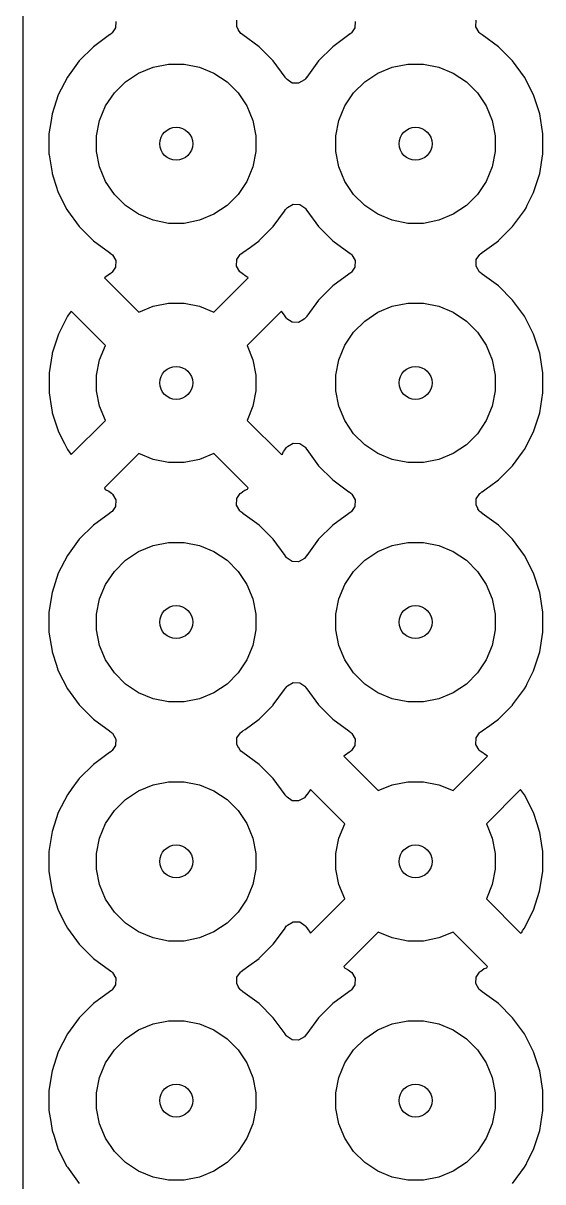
# Model space of a CAD drawing. Header units: inches. Extents: x -1.73 to 1.75, y 0.02 to 4.69.
# Drawn here: x -1.3858 to -1.1687, y 3.733 to 4.2173 of the extents above; entities that cross this region are included whole.
import ezdxf

# ---------------------------------------------------------------- set-up
doc = ezdxf.new("R2010")
doc.units = ezdxf.units.IN
doc.header["$MEASUREMENT"] = 0
doc.layers.add('BLACK', color=250, linetype='CONTINUOUS')

msp = doc.modelspace()

# ---------------------------------------------------------------- linework, layer by layer
at = {"layer": 'BLACK', "linetype": 'CONTINUOUS'}
for p, q in [((-1.38581, 2.44965), (-1.38581, 4.67944)), ((-1.34722, 4.21532), (-1.34865, 4.21321)), ((-1.3471, 4.21807), (-1.34722, 4.21532)), ((-1.2966, 4.21579), (-1.29648, 4.21853)), ((-1.29586, 4.21453), (-1.2966, 4.21579)), ((-1.29585, 4.21446), (-1.29586, 4.21453)), ((-1.29577, 4.21436), (-1.29585, 4.21446)), ((-1.29521, 4.21341), (-1.29577, 4.21436)), ((-1.2472, 4.21533), (-1.24862, 4.21322)), ((-1.24708, 4.21808), (-1.2472, 4.21533)), ((-1.19662, 4.2158), (-1.1965, 4.21855)), ((-1.19523, 4.21342), (-1.19662, 4.2158)), ((-1.34972, 4.2124), (-1.35649, 4.20748)), ((-1.34957, 4.21249), (-1.34972, 4.2124)), ((-1.34893, 4.21296), (-1.34957, 4.21249)), ((-1.34865, 4.21321), (-1.34893, 4.21296)), ((-1.2948, 4.21303), (-1.29521, 4.21341)), ((-1.29415, 4.21257), (-1.2948, 4.21303)), ((-1.29412, 4.21254), (-1.29415, 4.21257)), ((-1.29414, 4.21252), (-1.29412, 4.21254)), ((-1.29401, 4.21242), (-1.29414, 4.21252)), ((-1.29398, 4.2124), (-1.29401, 4.21242)), ((-1.29401, 4.21242), (-1.29401, 4.21242)), ((-1.28721, 4.20748), (-1.29398, 4.2124)), ((-1.24972, 4.2124), (-1.25649, 4.20748)), ((-1.24955, 4.2125), (-1.24972, 4.2124)), ((-1.2489, 4.21298), (-1.24957, 4.21253)), ((-1.24957, 4.21253), (-1.24955, 4.2125)), ((-1.24862, 4.21322), (-1.2489, 4.21298)), ((-1.19483, 4.21305), (-1.19523, 4.21342)), ((-1.19403, 4.21243), (-1.19483, 4.21305)), ((-1.19398, 4.2124), (-1.19403, 4.21243)), ((-1.18721, 4.20748), (-1.19398, 4.2124)), ((-1.19398, 4.2124), (-1.19398, 4.2124)), ((-1.35649, 4.20748), (-1.36241, 4.20157)), ((-1.28129, 4.20157), (-1.28721, 4.20748)), ((-1.28721, 4.20748), (-1.28721, 4.20748)), ((-1.25649, 4.20748), (-1.26241, 4.20157)), ((-1.18129, 4.20157), (-1.18721, 4.20748)), ((-1.18721, 4.20748), (-1.18721, 4.20748)), ((-1.36241, 4.20157), (-1.36732, 4.1948)), ((-1.33156, 4.19895), (-1.32513, 4.20023)), ((-1.32513, 4.20023), (-1.31857, 4.20023)), ((-1.31857, 4.20023), (-1.31214, 4.19895)), ((-1.27638, 4.1948), (-1.28129, 4.20157)), ((-1.26241, 4.20157), (-1.26733, 4.1948)), ((-1.26241, 4.20157), (-1.26241, 4.20157)), ((-1.23156, 4.19895), (-1.22513, 4.20023)), ((-1.22513, 4.20023), (-1.21857, 4.20023)), ((-1.21857, 4.20023), (-1.21214, 4.19895)), ((-1.17638, 4.1948), (-1.18129, 4.20157)), ((-1.36732, 4.1948), (-1.37112, 4.18734)), ((-1.34308, 4.1928), (-1.33763, 4.19644)), ((-1.33763, 4.19644), (-1.33156, 4.19895)), ((-1.31214, 4.19895), (-1.30608, 4.19644)), ((-1.30608, 4.19644), (-1.30062, 4.1928)), ((-1.27629, 4.19465), (-1.27638, 4.1948)), ((-1.27638, 4.1948), (-1.27638, 4.1948)), ((-1.27638, 4.1948), (-1.27638, 4.1948)), ((-1.27582, 4.19401), (-1.27629, 4.19465)), ((-1.26744, 4.19464), (-1.26795, 4.19397)), ((-1.26738, 4.19472), (-1.26744, 4.19464)), ((-1.26744, 4.19464), (-1.26744, 4.19464)), ((-1.26734, 4.19478), (-1.26738, 4.19472)), ((-1.26733, 4.1948), (-1.26734, 4.19478)), ((-1.26733, 4.1948), (-1.26733, 4.1948)), ((-1.26733, 4.1948), (-1.26733, 4.1948)), ((-1.24308, 4.1928), (-1.23763, 4.19644)), ((-1.23763, 4.19644), (-1.23156, 4.19895)), ((-1.21214, 4.19895), (-1.20608, 4.19644)), ((-1.20608, 4.19644), (-1.20062, 4.1928)), ((-1.17637, 4.19478), (-1.17638, 4.1948)), ((-1.17258, 4.18734), (-1.17637, 4.19478)), ((-1.34772, 4.18816), (-1.34308, 4.1928)), ((-1.30062, 4.1928), (-1.29598, 4.18816)), ((-1.27557, 4.19373), (-1.27582, 4.19401)), ((-1.27346, 4.1923), (-1.27557, 4.19373)), ((-1.27071, 4.19218), (-1.27346, 4.1923)), ((-1.26833, 4.19357), (-1.27071, 4.19218)), ((-1.26795, 4.19397), (-1.26833, 4.19357)), ((-1.24772, 4.18816), (-1.24308, 4.1928)), ((-1.20062, 4.1928), (-1.19598, 4.18816)), ((-1.37112, 4.18734), (-1.37371, 4.17938)), ((-1.35136, 4.1827), (-1.34772, 4.18816)), ((-1.29598, 4.18816), (-1.29234, 4.1827)), ((-1.25136, 4.1827), (-1.24772, 4.18816)), ((-1.19598, 4.18816), (-1.19234, 4.1827)), ((-1.16999, 4.17938), (-1.17258, 4.18734)), ((-1.35387, 4.17664), (-1.35136, 4.1827)), ((-1.29234, 4.1827), (-1.28983, 4.17664)), ((-1.25387, 4.17664), (-1.25136, 4.1827)), ((-1.19234, 4.1827), (-1.18983, 4.17664)), ((-1.37427, 4.17585), (-1.37502, 4.17111)), ((-1.37371, 4.17938), (-1.37427, 4.17585)), ((-1.35515, 4.17021), (-1.35387, 4.17664)), ((-1.28983, 4.17664), (-1.28855, 4.17021)), ((-1.25515, 4.17021), (-1.25387, 4.17664)), ((-1.18983, 4.17664), (-1.18855, 4.17021)), ((-1.16868, 4.17111), (-1.16999, 4.17938)), ((-1.37502, 4.17111), (-1.37502, 4.16274)), ((-1.16868, 4.16274), (-1.16868, 4.17111)), ((-1.35515, 4.16365), (-1.35515, 4.17021)), ((-1.28855, 4.17021), (-1.28855, 4.16365)), ((-1.25515, 4.16365), (-1.25515, 4.17021)), ((-1.18855, 4.17021), (-1.18855, 4.16365)), ((-1.37502, 4.16274), (-1.37495, 4.16228)), ((-1.37495, 4.16228), (-1.37495, 4.16228)), ((-1.37495, 4.16228), (-1.37375, 4.15473)), ((-1.35387, 4.15721), (-1.35515, 4.16365)), ((-1.28855, 4.16365), (-1.28983, 4.15721)), ((-1.25387, 4.15721), (-1.25515, 4.16365)), ((-1.18855, 4.16365), (-1.18983, 4.15721)), ((-1.16999, 4.15448), (-1.16868, 4.16274)), ((-1.35136, 4.15115), (-1.35387, 4.15721)), ((-1.28983, 4.15721), (-1.29234, 4.15115)), ((-1.25136, 4.15115), (-1.25387, 4.15721)), ((-1.18983, 4.15721), (-1.19234, 4.15115)), ((-1.37375, 4.15473), (-1.37375, 4.15473)), ((-1.37375, 4.15473), (-1.37371, 4.15448)), ((-1.37371, 4.15448), (-1.37371, 4.15448)), ((-1.37371, 4.15448), (-1.37314, 4.15272)), ((-1.37314, 4.15272), (-1.37112, 4.14652)), ((-1.34772, 4.1457), (-1.35136, 4.15115)), ((-1.29234, 4.15115), (-1.29598, 4.1457)), ((-1.24772, 4.1457), (-1.25136, 4.15115)), ((-1.19234, 4.15115), (-1.19598, 4.1457)), ((-1.17258, 4.14652), (-1.16999, 4.15448)), ((-1.37112, 4.14652), (-1.3675, 4.13941)), ((-1.17525, 4.14128), (-1.17258, 4.14652)), ((-1.34308, 4.14106), (-1.34772, 4.1457)), ((-1.29598, 4.1457), (-1.30062, 4.14106)), ((-1.27537, 4.14029), (-1.27299, 4.14167)), ((-1.27299, 4.14167), (-1.27024, 4.14156)), ((-1.27024, 4.14156), (-1.26813, 4.14013)), ((-1.24308, 4.14106), (-1.24772, 4.1457)), ((-1.19598, 4.1457), (-1.20062, 4.14106)), ((-1.17557, 4.14017), (-1.17525, 4.14128)), ((-1.3675, 4.13941), (-1.36732, 4.13906)), ((-1.36732, 4.13906), (-1.36241, 4.13229)), ((-1.33763, 4.13742), (-1.34308, 4.14106)), ((-1.33156, 4.13491), (-1.33763, 4.13742)), ((-1.30608, 4.13742), (-1.31214, 4.13491)), ((-1.30062, 4.14106), (-1.30608, 4.13742)), ((-1.28129, 4.13229), (-1.2766, 4.13875)), ((-1.2766, 4.13875), (-1.27615, 4.13937)), ((-1.2766, 4.13875), (-1.2766, 4.13875)), ((-1.27615, 4.13937), (-1.27606, 4.1395)), ((-1.27606, 4.1395), (-1.27566, 4.13998)), ((-1.27566, 4.13998), (-1.27537, 4.14029)), ((-1.26813, 4.14013), (-1.26789, 4.13985)), ((-1.26789, 4.13985), (-1.26785, 4.13978)), ((-1.26785, 4.13978), (-1.26741, 4.1392)), ((-1.26741, 4.1392), (-1.26733, 4.13906)), ((-1.26733, 4.13906), (-1.26733, 4.13906)), ((-1.26733, 4.13906), (-1.26241, 4.13229)), ((-1.23763, 4.13742), (-1.24308, 4.14106)), ((-1.23156, 4.13491), (-1.23763, 4.13742)), ((-1.20608, 4.13742), (-1.21214, 4.13491)), ((-1.20062, 4.14106), (-1.20608, 4.13742)), ((-1.18129, 4.13229), (-1.17638, 4.13906)), ((-1.17638, 4.13906), (-1.17557, 4.14017)), ((-1.17638, 4.13906), (-1.17638, 4.13906)), ((-1.17638, 4.13906), (-1.17638, 4.13906)), ((-1.17638, 4.13906), (-1.17638, 4.13906)), ((-1.36241, 4.13229), (-1.36241, 4.13229)), ((-1.36241, 4.13229), (-1.35649, 4.12637)), ((-1.32513, 4.13363), (-1.33156, 4.13491)), ((-1.31857, 4.13363), (-1.32513, 4.13363)), ((-1.31214, 4.13491), (-1.31857, 4.13363)), ((-1.28718, 4.12641), (-1.28133, 4.13226)), ((-1.28133, 4.13226), (-1.2813, 4.13229)), ((-1.2813, 4.13229), (-1.28129, 4.13229)), ((-1.26241, 4.13229), (-1.25649, 4.12637)), ((-1.22513, 4.13363), (-1.23156, 4.13491)), ((-1.21857, 4.13363), (-1.22513, 4.13363)), ((-1.21214, 4.13491), (-1.21857, 4.13363)), ((-1.18718, 4.12641), (-1.18133, 4.13226)), ((-1.18133, 4.13226), (-1.1813, 4.13229)), ((-1.1813, 4.13229), (-1.18129, 4.13229)), ((-1.35649, 4.12637), (-1.34969, 4.12143)), ((-1.29398, 4.12145), (-1.29087, 4.12372)), ((-1.29087, 4.12372), (-1.28721, 4.12637)), ((-1.28721, 4.12638), (-1.28718, 4.12641)), ((-1.28721, 4.12637), (-1.28721, 4.12638)), ((-1.28721, 4.12637), (-1.28721, 4.12637)), ((-1.25649, 4.12637), (-1.24972, 4.12145)), ((-1.19398, 4.12145), (-1.19204, 4.12287)), ((-1.19204, 4.12287), (-1.18721, 4.12637)), ((-1.18721, 4.12638), (-1.18718, 4.12641)), ((-1.18721, 4.12637), (-1.18721, 4.12638)), ((-1.18721, 4.12637), (-1.18721, 4.12637)), ((-1.18721, 4.12637), (-1.18721, 4.12637)), ((-1.18721, 4.12637), (-1.18721, 4.12637)), ((-1.34969, 4.12143), (-1.34963, 4.1214)), ((-1.34963, 4.1214), (-1.3496, 4.12137)), ((-1.3496, 4.12137), (-1.3496, 4.12137)), ((-1.3496, 4.12137), (-1.34955, 4.12134)), ((-1.34955, 4.12134), (-1.34956, 4.12133)), ((-1.34956, 4.12133), (-1.34887, 4.12081)), ((-1.34887, 4.12081), (-1.34847, 4.12044)), ((-1.34847, 4.12044), (-1.34708, 4.11806)), ((-1.34708, 4.11806), (-1.3472, 4.11531)), ((-1.29662, 4.11578), (-1.2965, 4.11852)), ((-1.2965, 4.11852), (-1.29508, 4.12064)), ((-1.29508, 4.12064), (-1.2948, 4.12088)), ((-1.2948, 4.12088), (-1.29413, 4.12133)), ((-1.29415, 4.12135), (-1.29398, 4.12145)), ((-1.29413, 4.12133), (-1.29415, 4.12135)), ((-1.29398, 4.12145), (-1.29398, 4.12145)), ((-1.29398, 4.12145), (-1.29398, 4.12145)), ((-1.24972, 4.12145), (-1.24972, 4.12145)), ((-1.24972, 4.12145), (-1.2497, 4.12144)), ((-1.2497, 4.12144), (-1.24964, 4.1214)), ((-1.24964, 4.1214), (-1.24956, 4.12134)), ((-1.24956, 4.12134), (-1.24956, 4.12134)), ((-1.24956, 4.12134), (-1.2489, 4.12083)), ((-1.2489, 4.12083), (-1.24849, 4.12045)), ((-1.24849, 4.12045), (-1.2471, 4.11807)), ((-1.2471, 4.11807), (-1.24722, 4.11532)), ((-1.1966, 4.11579), (-1.19648, 4.11854)), ((-1.19648, 4.11854), (-1.19505, 4.12065)), ((-1.19505, 4.12065), (-1.19477, 4.12089)), ((-1.19477, 4.12089), (-1.19413, 4.12137)), ((-1.19413, 4.12137), (-1.19398, 4.12145)), ((-1.19398, 4.12145), (-1.19398, 4.12145)), ((-1.34971, 4.11239), (-1.35184, 4.11084)), ((-1.34964, 4.11242), (-1.34971, 4.11239)), ((-1.34891, 4.11295), (-1.34964, 4.11242)), ((-1.34862, 4.1132), (-1.34891, 4.11295)), ((-1.3472, 4.11531), (-1.34862, 4.1132)), ((-1.29523, 4.1134), (-1.29662, 4.11578)), ((-1.29486, 4.11305), (-1.29523, 4.1134)), ((-1.29372, 4.11225), (-1.29486, 4.11305)), ((-1.29343, 4.1121), (-1.29372, 4.11225)), ((-1.24972, 4.1124), (-1.25649, 4.10748)), ((-1.24957, 4.11249), (-1.24972, 4.1124)), ((-1.24893, 4.11296), (-1.24957, 4.11249)), ((-1.24865, 4.11321), (-1.24893, 4.11296)), ((-1.24722, 4.11532), (-1.24865, 4.11321)), ((-1.19586, 4.11453), (-1.1966, 4.11579)), ((-1.19585, 4.11445), (-1.19586, 4.11453)), ((-1.19576, 4.11436), (-1.19585, 4.11445)), ((-1.19521, 4.11341), (-1.19576, 4.11436)), ((-1.1948, 4.11303), (-1.19521, 4.11341)), ((-1.19414, 4.11257), (-1.1948, 4.11303)), ((-1.19412, 4.11254), (-1.19414, 4.11257)), ((-1.19414, 4.11252), (-1.19412, 4.11254)), ((-1.19401, 4.11242), (-1.19414, 4.11252)), ((-1.194, 4.11242), (-1.19401, 4.11242)), ((-1.19398, 4.1124), (-1.194, 4.11242)), ((-1.18721, 4.10748), (-1.19398, 4.1124)), ((-1.19398, 4.1124), (-1.19398, 4.1124)), ((-1.19398, 4.1124), (-1.19398, 4.1124)), ((-1.19398, 4.1124), (-1.19398, 4.1124)), ((-1.35184, 4.11084), (-1.35184, 4.11084)), ((-1.35184, 4.11084), (-1.3375, 4.0965)), ((-1.3062, 4.0965), (-1.29186, 4.11084)), ((-1.29321, 4.11182), (-1.29343, 4.1121)), ((-1.29186, 4.11084), (-1.29321, 4.11182)), ((-1.29186, 4.11084), (-1.29186, 4.11084)), ((-1.25649, 4.10748), (-1.26241, 4.10157)), ((-1.18129, 4.10157), (-1.18721, 4.10748)), ((-1.3375, 4.0965), (-1.33156, 4.09895)), ((-1.33156, 4.09895), (-1.32513, 4.10023)), ((-1.32513, 4.10023), (-1.31857, 4.10023)), ((-1.31857, 4.10023), (-1.31214, 4.09895)), ((-1.31214, 4.09895), (-1.3062, 4.0965)), ((-1.26241, 4.10157), (-1.26733, 4.0948)), ((-1.23763, 4.09644), (-1.23156, 4.09895)), ((-1.23156, 4.09895), (-1.22513, 4.10023)), ((-1.22513, 4.10023), (-1.21857, 4.10023)), ((-1.21857, 4.10023), (-1.21214, 4.09895)), ((-1.21214, 4.09895), (-1.20608, 4.09644)), ((-1.17638, 4.0948), (-1.18129, 4.10157)), ((-1.36731, 4.09479), (-1.37111, 4.08733)), ((-1.36576, 4.09692), (-1.36731, 4.09479)), ((-1.35142, 4.08258), (-1.36576, 4.09692)), ((-1.36576, 4.09692), (-1.36576, 4.09692)), ((-1.27794, 4.09692), (-1.29228, 4.08258)), ((-1.27639, 4.09479), (-1.27794, 4.09692)), ((-1.27794, 4.09692), (-1.27794, 4.09692)), ((-1.2763, 4.09463), (-1.27639, 4.09479)), ((-1.27639, 4.09479), (-1.27639, 4.09479)), ((-1.27582, 4.09398), (-1.2763, 4.09463)), ((-1.27558, 4.0937), (-1.27582, 4.09398)), ((-1.27347, 4.09228), (-1.27558, 4.0937)), ((-1.26834, 4.09355), (-1.27072, 4.09216)), ((-1.26797, 4.09395), (-1.26834, 4.09355)), ((-1.26735, 4.09475), (-1.26797, 4.09395)), ((-1.26733, 4.0948), (-1.26735, 4.09475)), ((-1.24772, 4.08816), (-1.24308, 4.0928)), ((-1.24308, 4.0928), (-1.23763, 4.09644)), ((-1.20608, 4.09644), (-1.20062, 4.0928)), ((-1.20062, 4.0928), (-1.19598, 4.08816)), ((-1.17637, 4.09479), (-1.17638, 4.0948)), ((-1.17258, 4.08734), (-1.17637, 4.09479)), ((-1.27072, 4.09216), (-1.27347, 4.09228)), ((-1.25136, 4.0827), (-1.24772, 4.08816)), ((-1.19598, 4.08816), (-1.19234, 4.0827)), ((-1.37111, 4.08733), (-1.37369, 4.07938)), ((-1.16999, 4.07938), (-1.17258, 4.08734)), ((-1.37375, 4.07902), (-1.375, 4.07111)), ((-1.37369, 4.07938), (-1.37375, 4.07902)), ((-1.35387, 4.07664), (-1.35142, 4.08258)), ((-1.29228, 4.08258), (-1.28983, 4.07664)), ((-1.25387, 4.07664), (-1.25136, 4.0827)), ((-1.19234, 4.0827), (-1.18983, 4.07664)), ((-1.16868, 4.07111), (-1.16999, 4.07938)), ((-1.35515, 4.07021), (-1.35387, 4.07664)), ((-1.28983, 4.07664), (-1.28855, 4.07021)), ((-1.25515, 4.07021), (-1.25387, 4.07664)), ((-1.18983, 4.07664), (-1.18855, 4.07021)), ((-1.375, 4.07111), (-1.375, 4.06275)), ((-1.35515, 4.06365), (-1.35515, 4.07021)), ((-1.28855, 4.07021), (-1.28855, 4.06365)), ((-1.25515, 4.06365), (-1.25515, 4.07021)), ((-1.18855, 4.07021), (-1.18855, 4.06365)), ((-1.16868, 4.06274), (-1.16868, 4.07111)), ((-1.375, 4.06275), (-1.37398, 4.05632)), ((-1.35387, 4.05721), (-1.35515, 4.06365)), ((-1.28855, 4.06365), (-1.28983, 4.05721)), ((-1.25387, 4.05721), (-1.25515, 4.06365)), ((-1.18855, 4.06365), (-1.18983, 4.05721)), ((-1.16999, 4.05448), (-1.16868, 4.06274)), ((-1.37398, 4.05632), (-1.37375, 4.05486)), ((-1.37375, 4.05486), (-1.37375, 4.05486)), ((-1.37375, 4.05486), (-1.37369, 4.05448)), ((-1.37369, 4.05448), (-1.37177, 4.04856)), ((-1.35142, 4.05128), (-1.35387, 4.05721)), ((-1.28983, 4.05721), (-1.29228, 4.05128)), ((-1.25136, 4.05115), (-1.25387, 4.05721)), ((-1.18983, 4.05721), (-1.19234, 4.05115)), ((-1.17258, 4.04652), (-1.16999, 4.05448)), ((-1.36576, 4.03694), (-1.35142, 4.05128)), ((-1.29228, 4.05128), (-1.27794, 4.03694)), ((-1.24772, 4.0457), (-1.25136, 4.05115)), ((-1.19234, 4.05115), (-1.19598, 4.0457)), ((-1.37177, 4.04856), (-1.37111, 4.04653)), ((-1.37111, 4.04653), (-1.36858, 4.04158)), ((-1.24308, 4.04106), (-1.24772, 4.0457)), ((-1.19598, 4.0457), (-1.20062, 4.04106)), ((-1.17638, 4.03906), (-1.17258, 4.04652)), ((-1.36858, 4.04158), (-1.36731, 4.03907)), ((-1.27628, 4.03923), (-1.27576, 4.03991)), ((-1.27576, 4.03991), (-1.27538, 4.04031)), ((-1.27538, 4.04031), (-1.273, 4.0417)), ((-1.273, 4.0417), (-1.27026, 4.04158)), ((-1.27026, 4.04158), (-1.26814, 4.04015)), ((-1.26814, 4.04015), (-1.2679, 4.03988)), ((-1.2679, 4.03988), (-1.26745, 4.03921)), ((-1.23763, 4.03742), (-1.24308, 4.04106)), ((-1.20062, 4.04106), (-1.20608, 4.03742)), ((-1.36731, 4.03907), (-1.36731, 4.03907)), ((-1.36731, 4.03907), (-1.36592, 4.03716)), ((-1.36592, 4.03716), (-1.36576, 4.03694)), ((-1.3375, 4.03736), (-1.35184, 4.02302)), ((-1.33156, 4.03491), (-1.3375, 4.03736)), ((-1.32513, 4.03363), (-1.33156, 4.03491)), ((-1.31214, 4.03491), (-1.31857, 4.03363)), ((-1.3062, 4.03736), (-1.31214, 4.03491)), ((-1.29186, 4.02302), (-1.3062, 4.03736)), ((-1.27794, 4.03694), (-1.27741, 4.03716)), ((-1.27794, 4.03694), (-1.27794, 4.03694)), ((-1.27794, 4.03694), (-1.27794, 4.03694)), ((-1.27794, 4.03694), (-1.27794, 4.03694)), ((-1.27741, 4.03716), (-1.27717, 4.03799)), ((-1.27717, 4.03799), (-1.27701, 4.03822)), ((-1.27701, 4.03822), (-1.27639, 4.03907)), ((-1.27639, 4.03907), (-1.27637, 4.03911)), ((-1.27639, 4.03907), (-1.27639, 4.03907)), ((-1.27637, 4.03911), (-1.27629, 4.03921)), ((-1.27629, 4.03921), (-1.27628, 4.03923)), ((-1.27628, 4.03923), (-1.27628, 4.03923)), ((-1.26745, 4.03921), (-1.26743, 4.03923)), ((-1.26743, 4.03923), (-1.26733, 4.03906)), ((-1.26733, 4.03906), (-1.26733, 4.03906)), ((-1.26733, 4.03906), (-1.26733, 4.03906)), ((-1.26733, 4.03906), (-1.26241, 4.03229)), ((-1.23156, 4.03491), (-1.23763, 4.03742)), ((-1.22513, 4.03363), (-1.23156, 4.03491)), ((-1.21214, 4.03491), (-1.21857, 4.03363)), ((-1.20608, 4.03742), (-1.21214, 4.03491)), ((-1.18129, 4.03229), (-1.17715, 4.03799)), ((-1.17715, 4.03799), (-1.17638, 4.03906)), ((-1.17638, 4.03906), (-1.17638, 4.03906)), ((-1.17638, 4.03906), (-1.17638, 4.03906)), ((-1.31857, 4.03363), (-1.32513, 4.03363)), ((-1.26241, 4.03229), (-1.25649, 4.02637)), ((-1.21857, 4.03363), (-1.22513, 4.03363)), ((-1.18718, 4.02641), (-1.18133, 4.03226)), ((-1.18133, 4.03226), (-1.1813, 4.03229)), ((-1.1813, 4.03229), (-1.18129, 4.03229)), ((-1.25649, 4.02637), (-1.24972, 4.02145)), ((-1.19094, 4.02367), (-1.18721, 4.02637)), ((-1.18721, 4.02638), (-1.18718, 4.02641)), ((-1.18721, 4.02637), (-1.18721, 4.02638)), ((-1.18721, 4.02637), (-1.18721, 4.02637)), ((-1.18721, 4.02637), (-1.18721, 4.02637)), ((-1.18721, 4.02637), (-1.18721, 4.02637)), ((-1.35184, 4.02302), (-1.35184, 4.02302)), ((-1.35184, 4.02302), (-1.35184, 4.02302)), ((-1.35184, 4.02302), (-1.35152, 4.0224)), ((-1.35152, 4.0224), (-1.34998, 4.02161)), ((-1.34998, 4.02161), (-1.34884, 4.02081)), ((-1.34884, 4.02081), (-1.34847, 4.02046)), ((-1.34847, 4.02046), (-1.34708, 4.01808)), ((-1.2965, 4.01855), (-1.29508, 4.02066)), ((-1.29508, 4.02066), (-1.2948, 4.0209)), ((-1.2948, 4.0209), (-1.29415, 4.02137)), ((-1.29415, 4.02137), (-1.29399, 4.02147)), ((-1.29399, 4.02147), (-1.29314, 4.02209)), ((-1.29399, 4.02147), (-1.29399, 4.02147)), ((-1.29314, 4.02209), (-1.29209, 4.02246)), ((-1.29209, 4.02246), (-1.29186, 4.02302)), ((-1.24972, 4.02145), (-1.24972, 4.02145)), ((-1.24972, 4.02145), (-1.2497, 4.02144)), ((-1.2497, 4.02144), (-1.24964, 4.0214)), ((-1.24964, 4.0214), (-1.24956, 4.02134)), ((-1.24956, 4.02134), (-1.24956, 4.02134)), ((-1.24956, 4.02134), (-1.2489, 4.02083)), ((-1.2489, 4.02083), (-1.24849, 4.02045)), ((-1.24849, 4.02045), (-1.2471, 4.01807)), ((-1.19648, 4.01853), (-1.19505, 4.02065)), ((-1.19505, 4.02065), (-1.19477, 4.02089)), ((-1.19477, 4.02089), (-1.19413, 4.02137)), ((-1.19413, 4.02137), (-1.19398, 4.02145)), ((-1.19398, 4.02145), (-1.19183, 4.02302)), ((-1.19398, 4.02145), (-1.19398, 4.02145)), ((-1.19183, 4.02302), (-1.19094, 4.02367)), ((-1.19183, 4.02302), (-1.19183, 4.02302)), ((-1.3472, 4.01533), (-1.34862, 4.01322)), ((-1.34708, 4.01808), (-1.3472, 4.01533)), ((-1.29662, 4.0158), (-1.2965, 4.01855)), ((-1.29523, 4.01342), (-1.29662, 4.0158)), ((-1.24722, 4.01532), (-1.24865, 4.01321)), ((-1.2471, 4.01807), (-1.24722, 4.01532)), ((-1.1966, 4.01579), (-1.19648, 4.01853)), ((-1.19586, 4.01453), (-1.1966, 4.01579)), ((-1.34972, 4.0124), (-1.35649, 4.00748)), ((-1.34955, 4.0125), (-1.34972, 4.0124)), ((-1.3489, 4.01298), (-1.34957, 4.01253)), ((-1.34957, 4.01253), (-1.34955, 4.0125)), ((-1.34862, 4.01322), (-1.3489, 4.01298)), ((-1.29483, 4.01305), (-1.29523, 4.01342)), ((-1.29403, 4.01243), (-1.29483, 4.01305)), ((-1.29398, 4.0124), (-1.29403, 4.01243)), ((-1.28721, 4.00748), (-1.29398, 4.0124)), ((-1.29398, 4.0124), (-1.29398, 4.0124)), ((-1.24972, 4.0124), (-1.25649, 4.00748)), ((-1.24957, 4.01249), (-1.24972, 4.0124)), ((-1.24893, 4.01296), (-1.24957, 4.01249)), ((-1.24865, 4.01321), (-1.24893, 4.01296)), ((-1.19585, 4.01446), (-1.19586, 4.01453)), ((-1.19577, 4.01436), (-1.19585, 4.01446)), ((-1.19521, 4.01341), (-1.19577, 4.01436)), ((-1.1948, 4.01303), (-1.19521, 4.01341)), ((-1.19414, 4.01257), (-1.1948, 4.01303)), ((-1.19412, 4.01254), (-1.19414, 4.01257)), ((-1.19414, 4.01252), (-1.19412, 4.01254)), ((-1.19401, 4.01242), (-1.19414, 4.01252)), ((-1.19398, 4.0124), (-1.19401, 4.01242)), ((-1.19401, 4.01242), (-1.19401, 4.01242)), ((-1.18721, 4.00748), (-1.19398, 4.0124)), ((-1.35649, 4.00748), (-1.36241, 4.00157)), ((-1.28129, 4.00157), (-1.28721, 4.00748)), ((-1.25649, 4.00748), (-1.26241, 4.00157)), ((-1.18129, 4.00157), (-1.18721, 4.00748)), ((-1.36241, 4.00157), (-1.36732, 3.9948)), ((-1.27638, 3.9948), (-1.28129, 4.00157)), ((-1.26241, 4.00157), (-1.26733, 3.9948)), ((-1.26241, 4.00157), (-1.26241, 4.00157)), ((-1.17638, 3.9948), (-1.18129, 4.00157)), ((-1.34308, 3.9928), (-1.33763, 3.99644)), ((-1.33763, 3.99644), (-1.33156, 3.99895)), ((-1.33156, 3.99895), (-1.32513, 4.00023)), ((-1.32513, 4.00023), (-1.31857, 4.00023)), ((-1.31857, 4.00023), (-1.31214, 3.99895)), ((-1.31214, 3.99895), (-1.30608, 3.99644)), ((-1.30608, 3.99644), (-1.30062, 3.9928)), ((-1.24308, 3.9928), (-1.23763, 3.99644)), ((-1.23763, 3.99644), (-1.23156, 3.99895)), ((-1.23156, 3.99895), (-1.22513, 4.00023)), ((-1.22513, 4.00023), (-1.21857, 4.00023)), ((-1.21857, 4.00023), (-1.21214, 3.99895)), ((-1.21214, 3.99895), (-1.20608, 3.99644)), ((-1.20608, 3.99644), (-1.20062, 3.9928)), ((-1.36732, 3.9948), (-1.37112, 3.98734)), ((-1.34772, 3.98816), (-1.34308, 3.9928)), ((-1.30062, 3.9928), (-1.29598, 3.98816)), ((-1.27629, 3.99465), (-1.27638, 3.9948)), ((-1.27638, 3.9948), (-1.27638, 3.9948)), ((-1.27638, 3.9948), (-1.27638, 3.9948)), ((-1.27582, 3.99401), (-1.27629, 3.99465)), ((-1.27557, 3.99373), (-1.27582, 3.99401)), ((-1.27346, 3.9923), (-1.27557, 3.99373)), ((-1.27071, 3.99218), (-1.27346, 3.9923)), ((-1.26833, 3.99357), (-1.27071, 3.99218)), ((-1.26795, 3.99397), (-1.26833, 3.99357)), ((-1.26744, 3.99464), (-1.26795, 3.99397)), ((-1.26738, 3.99472), (-1.26744, 3.99464)), ((-1.26744, 3.99464), (-1.26744, 3.99464)), ((-1.26734, 3.99478), (-1.26738, 3.99472)), ((-1.26733, 3.9948), (-1.26734, 3.99478)), ((-1.26733, 3.9948), (-1.26733, 3.9948)), ((-1.26733, 3.9948), (-1.26733, 3.9948)), ((-1.24772, 3.98816), (-1.24308, 3.9928)), ((-1.20062, 3.9928), (-1.19598, 3.98816)), ((-1.17637, 3.99478), (-1.17638, 3.9948)), ((-1.17258, 3.98734), (-1.17637, 3.99478)), ((-1.37112, 3.98734), (-1.37371, 3.97938)), ((-1.35136, 3.9827), (-1.34772, 3.98816)), ((-1.29598, 3.98816), (-1.29234, 3.9827)), ((-1.25136, 3.9827), (-1.24772, 3.98816)), ((-1.19598, 3.98816), (-1.19234, 3.9827)), ((-1.16999, 3.97938), (-1.17258, 3.98734)), ((-1.35387, 3.97664), (-1.35136, 3.9827)), ((-1.29234, 3.9827), (-1.28983, 3.97664)), ((-1.25387, 3.97664), (-1.25136, 3.9827)), ((-1.19234, 3.9827), (-1.18983, 3.97664)), ((-1.37371, 3.97938), (-1.37502, 3.97111)), ((-1.35515, 3.97021), (-1.35387, 3.97664)), ((-1.28983, 3.97664), (-1.28855, 3.97021)), ((-1.25515, 3.97021), (-1.25387, 3.97664)), ((-1.18983, 3.97664), (-1.18855, 3.97021)), ((-1.16868, 3.97111), (-1.16999, 3.97938)), ((-1.37502, 3.97111), (-1.37502, 3.96274)), ((-1.35515, 3.96365), (-1.35515, 3.97021)), ((-1.28855, 3.97021), (-1.28855, 3.96365)), ((-1.25515, 3.96365), (-1.25515, 3.97021)), ((-1.18855, 3.97021), (-1.18855, 3.96365)), ((-1.16868, 3.96274), (-1.16868, 3.97111)), ((-1.37502, 3.96274), (-1.37376, 3.9548)), ((-1.35387, 3.95721), (-1.35515, 3.96365)), ((-1.28855, 3.96365), (-1.28983, 3.95721)), ((-1.25387, 3.95721), (-1.25515, 3.96365)), ((-1.18855, 3.96365), (-1.18983, 3.95721)), ((-1.16999, 3.95448), (-1.16868, 3.96274)), ((-1.35136, 3.95115), (-1.35387, 3.95721)), ((-1.28983, 3.95721), (-1.29234, 3.95115)), ((-1.25136, 3.95115), (-1.25387, 3.95721)), ((-1.18983, 3.95721), (-1.19234, 3.95115)), ((-1.37376, 3.9548), (-1.37376, 3.9548)), ((-1.37376, 3.9548), (-1.37371, 3.95448)), ((-1.37371, 3.95448), (-1.37371, 3.95448)), ((-1.37371, 3.95448), (-1.37371, 3.95448)), ((-1.37371, 3.95448), (-1.37191, 3.94892)), ((-1.17258, 3.94652), (-1.16999, 3.95448)), ((-1.37191, 3.94892), (-1.37127, 3.94697)), ((-1.34772, 3.9457), (-1.35136, 3.95115)), ((-1.29234, 3.95115), (-1.29598, 3.9457)), ((-1.24772, 3.9457), (-1.25136, 3.95115)), ((-1.19234, 3.95115), (-1.19598, 3.9457)), ((-1.37127, 3.94697), (-1.37112, 3.94652)), ((-1.37112, 3.94652), (-1.36732, 3.93906)), ((-1.34308, 3.94106), (-1.34772, 3.9457)), ((-1.29598, 3.9457), (-1.30062, 3.94106)), ((-1.24308, 3.94106), (-1.24772, 3.9457)), ((-1.19598, 3.9457), (-1.20062, 3.94106)), ((-1.17525, 3.94128), (-1.17258, 3.94652)), ((-1.36732, 3.93906), (-1.36241, 3.93229)), ((-1.33763, 3.93742), (-1.34308, 3.94106)), ((-1.30062, 3.94106), (-1.30608, 3.93742)), ((-1.28129, 3.93229), (-1.2766, 3.93875)), ((-1.2766, 3.93875), (-1.27615, 3.93937)), ((-1.2766, 3.93875), (-1.2766, 3.93875)), ((-1.27615, 3.93937), (-1.27606, 3.9395)), ((-1.27606, 3.9395), (-1.27566, 3.93998)), ((-1.27566, 3.93998), (-1.27537, 3.94029)), ((-1.27537, 3.94029), (-1.27299, 3.94167)), ((-1.27299, 3.94167), (-1.27024, 3.94156)), ((-1.27024, 3.94156), (-1.26813, 3.94013)), ((-1.26813, 3.94013), (-1.26789, 3.93985)), ((-1.26789, 3.93985), (-1.26785, 3.93978)), ((-1.26785, 3.93978), (-1.26741, 3.9392)), ((-1.26741, 3.9392), (-1.26733, 3.93906)), ((-1.26733, 3.93906), (-1.26733, 3.93906)), ((-1.26733, 3.93906), (-1.26241, 3.93229)), ((-1.23763, 3.93742), (-1.24308, 3.94106)), ((-1.20062, 3.94106), (-1.20608, 3.93742)), ((-1.18129, 3.93229), (-1.17638, 3.93906)), ((-1.17638, 3.93906), (-1.17557, 3.94017)), ((-1.17638, 3.93906), (-1.17638, 3.93906)), ((-1.17638, 3.93906), (-1.17638, 3.93906)), ((-1.17638, 3.93906), (-1.17638, 3.93906)), ((-1.17557, 3.94017), (-1.17525, 3.94128)), ((-1.33156, 3.93491), (-1.33763, 3.93742)), ((-1.32513, 3.93363), (-1.33156, 3.93491)), ((-1.31857, 3.93363), (-1.32513, 3.93363)), ((-1.31214, 3.93491), (-1.31857, 3.93363)), ((-1.30608, 3.93742), (-1.31214, 3.93491)), ((-1.23156, 3.93491), (-1.23763, 3.93742)), ((-1.22513, 3.93363), (-1.23156, 3.93491)), ((-1.21857, 3.93363), (-1.22513, 3.93363)), ((-1.21214, 3.93491), (-1.21857, 3.93363)), ((-1.20608, 3.93742), (-1.21214, 3.93491)), ((-1.36241, 3.93229), (-1.35649, 3.92637)), ((-1.28718, 3.92641), (-1.28133, 3.93226)), ((-1.28133, 3.93226), (-1.2813, 3.93229)), ((-1.2813, 3.93229), (-1.28129, 3.93229)), ((-1.26241, 3.93229), (-1.26241, 3.93229)), ((-1.26241, 3.93229), (-1.25649, 3.92637)), ((-1.18718, 3.92641), (-1.18133, 3.93226)), ((-1.18133, 3.93226), (-1.1813, 3.93229)), ((-1.1813, 3.93229), (-1.18129, 3.93229)), ((-1.35649, 3.92637), (-1.34972, 3.92145)), ((-1.29312, 3.92208), (-1.28721, 3.92637)), ((-1.28721, 3.92638), (-1.28718, 3.92641)), ((-1.28721, 3.92637), (-1.28721, 3.92638)), ((-1.28721, 3.92637), (-1.28721, 3.92637)), ((-1.25649, 3.92637), (-1.24969, 3.92143)), ((-1.19398, 3.92145), (-1.19087, 3.92372)), ((-1.19087, 3.92372), (-1.18721, 3.92637)), ((-1.18721, 3.92638), (-1.18718, 3.92641)), ((-1.18721, 3.92637), (-1.18721, 3.92638)), ((-1.18721, 3.92637), (-1.18721, 3.92637)), ((-1.34972, 3.92145), (-1.34972, 3.92145)), ((-1.34972, 3.92145), (-1.3497, 3.92144)), ((-1.3497, 3.92144), (-1.34964, 3.9214)), ((-1.34964, 3.9214), (-1.34956, 3.92134)), ((-1.34956, 3.92134), (-1.34956, 3.92134)), ((-1.34956, 3.92134), (-1.3489, 3.92083)), ((-1.3489, 3.92083), (-1.34849, 3.92045)), ((-1.34849, 3.92045), (-1.3471, 3.91807)), ((-1.2966, 3.91579), (-1.29648, 3.91854)), ((-1.29648, 3.91854), (-1.29505, 3.92065)), ((-1.29505, 3.92065), (-1.29477, 3.92089)), ((-1.29477, 3.92089), (-1.29413, 3.92137)), ((-1.29413, 3.92137), (-1.29398, 3.92145)), ((-1.29398, 3.92145), (-1.29312, 3.92208)), ((-1.29398, 3.92145), (-1.29398, 3.92145)), ((-1.24969, 3.92143), (-1.24963, 3.9214)), ((-1.24963, 3.9214), (-1.2496, 3.92137)), ((-1.2496, 3.92137), (-1.2496, 3.92137)), ((-1.2496, 3.92137), (-1.24955, 3.92134)), ((-1.24955, 3.92134), (-1.24956, 3.92133)), ((-1.24956, 3.92133), (-1.24887, 3.92081)), ((-1.24887, 3.92081), (-1.24847, 3.92044)), ((-1.24847, 3.92044), (-1.24708, 3.91806)), ((-1.19662, 3.91578), (-1.1965, 3.91852)), ((-1.1965, 3.91852), (-1.19508, 3.92064)), ((-1.19508, 3.92064), (-1.1948, 3.92088)), ((-1.1948, 3.92088), (-1.19413, 3.92133)), ((-1.19415, 3.92135), (-1.19398, 3.92145)), ((-1.19413, 3.92133), (-1.19415, 3.92135)), ((-1.19398, 3.92145), (-1.19398, 3.92145)), ((-1.19398, 3.92145), (-1.19398, 3.92145)), ((-1.34722, 3.91532), (-1.34865, 3.91321)), ((-1.3471, 3.91807), (-1.34722, 3.91532)), ((-1.29586, 3.91453), (-1.2966, 3.91579)), ((-1.29585, 3.91445), (-1.29586, 3.91453)), ((-1.29576, 3.91436), (-1.29585, 3.91445)), ((-1.29521, 3.91341), (-1.29576, 3.91436)), ((-1.2472, 3.91531), (-1.24862, 3.9132)), ((-1.24708, 3.91806), (-1.2472, 3.91531)), ((-1.19523, 3.9134), (-1.19662, 3.91578)), ((-1.34972, 3.9124), (-1.35649, 3.90748)), ((-1.34957, 3.91249), (-1.34972, 3.9124)), ((-1.34893, 3.91296), (-1.34957, 3.91249)), ((-1.34865, 3.91321), (-1.34893, 3.91296)), ((-1.2948, 3.91303), (-1.29521, 3.91341)), ((-1.29414, 3.91257), (-1.2948, 3.91303)), ((-1.29412, 3.91254), (-1.29414, 3.91257)), ((-1.29414, 3.91252), (-1.29412, 3.91254)), ((-1.29401, 3.91242), (-1.29414, 3.91252)), ((-1.294, 3.91242), (-1.29401, 3.91242)), ((-1.29398, 3.9124), (-1.294, 3.91242)), ((-1.28721, 3.90748), (-1.29398, 3.9124)), ((-1.29398, 3.9124), (-1.29398, 3.9124)), ((-1.29398, 3.9124), (-1.29398, 3.9124)), ((-1.29398, 3.9124), (-1.29398, 3.9124)), ((-1.24971, 3.91239), (-1.25184, 3.91084)), ((-1.25184, 3.91084), (-1.25184, 3.91084)), ((-1.25184, 3.91084), (-1.2375, 3.8965)), ((-1.24964, 3.91242), (-1.24971, 3.91239)), ((-1.24891, 3.91295), (-1.24964, 3.91242)), ((-1.24862, 3.9132), (-1.24891, 3.91295)), ((-1.2062, 3.8965), (-1.19186, 3.91084)), ((-1.19486, 3.91305), (-1.19523, 3.9134)), ((-1.19372, 3.91225), (-1.19486, 3.91305)), ((-1.19343, 3.9121), (-1.19372, 3.91225)), ((-1.19321, 3.91182), (-1.19343, 3.9121)), ((-1.19186, 3.91084), (-1.19321, 3.91182)), ((-1.19186, 3.91084), (-1.19186, 3.91084)), ((-1.35649, 3.90748), (-1.36241, 3.90157)), ((-1.28129, 3.90157), (-1.28721, 3.90748)), ((-1.36281, 3.90102), (-1.36545, 3.89737)), ((-1.36241, 3.90157), (-1.36281, 3.90102)), ((-1.33156, 3.89895), (-1.32513, 3.90023)), ((-1.32513, 3.90023), (-1.31857, 3.90023)), ((-1.31857, 3.90023), (-1.31214, 3.89895)), ((-1.27637, 3.89479), (-1.28129, 3.90157)), ((-1.23156, 3.89895), (-1.22513, 3.90023)), ((-1.22513, 3.90023), (-1.21857, 3.90023)), ((-1.21857, 3.90023), (-1.21214, 3.89895)), ((-1.36732, 3.8948), (-1.37112, 3.88734)), ((-1.36545, 3.89737), (-1.36732, 3.8948)), ((-1.34308, 3.8928), (-1.33763, 3.89644)), ((-1.33763, 3.89644), (-1.33156, 3.89895)), ((-1.31214, 3.89895), (-1.30608, 3.89644)), ((-1.30608, 3.89644), (-1.30062, 3.8928)), ((-1.27636, 3.89476), (-1.27637, 3.89479)), ((-1.27628, 3.89464), (-1.27636, 3.89476)), ((-1.2758, 3.89398), (-1.27628, 3.89464)), ((-1.2674, 3.89467), (-1.26794, 3.89395)), ((-1.26739, 3.89467), (-1.2674, 3.89467)), ((-1.26731, 3.89479), (-1.26739, 3.89467)), ((-1.26576, 3.89692), (-1.26731, 3.89479)), ((-1.25142, 3.88258), (-1.26576, 3.89692)), ((-1.26576, 3.89692), (-1.26576, 3.89692)), ((-1.2375, 3.8965), (-1.23156, 3.89895)), ((-1.21214, 3.89895), (-1.2062, 3.8965)), ((-1.17794, 3.89692), (-1.19228, 3.88258)), ((-1.17639, 3.89479), (-1.17794, 3.89692)), ((-1.17794, 3.89692), (-1.17794, 3.89692)), ((-1.17794, 3.89692), (-1.17794, 3.89692)), ((-1.17259, 3.88733), (-1.17639, 3.89479)), ((-1.34772, 3.88816), (-1.34308, 3.8928)), ((-1.30062, 3.8928), (-1.29598, 3.88816)), ((-1.27556, 3.8937), (-1.2758, 3.89398)), ((-1.27345, 3.89228), (-1.27556, 3.8937)), ((-1.2707, 3.89216), (-1.27345, 3.89228)), ((-1.26832, 3.89355), (-1.2707, 3.89216)), ((-1.26794, 3.89395), (-1.26832, 3.89355)), ((-1.37112, 3.88734), (-1.37371, 3.87938)), ((-1.35136, 3.8827), (-1.34772, 3.88816)), ((-1.29598, 3.88816), (-1.29234, 3.8827)), ((-1.17108, 3.88268), (-1.17259, 3.88733)), ((-1.35387, 3.87664), (-1.35136, 3.8827)), ((-1.29234, 3.8827), (-1.28983, 3.87664)), ((-1.25387, 3.87664), (-1.25142, 3.88258)), ((-1.19228, 3.88258), (-1.18983, 3.87664)), ((-1.17001, 3.87938), (-1.17108, 3.88268)), ((-1.37371, 3.87938), (-1.37502, 3.87111)), ((-1.35515, 3.87021), (-1.35387, 3.87664)), ((-1.28983, 3.87664), (-1.28855, 3.87021)), ((-1.25515, 3.87021), (-1.25387, 3.87664)), ((-1.18983, 3.87664), (-1.18855, 3.87021)), ((-1.16995, 3.879), (-1.17001, 3.87938)), ((-1.16924, 3.87453), (-1.16995, 3.879)), ((-1.16995, 3.879), (-1.16995, 3.879)), ((-1.16995, 3.879), (-1.16995, 3.879)), ((-1.37502, 3.87111), (-1.37502, 3.86274)), ((-1.35515, 3.86365), (-1.35515, 3.87021)), ((-1.28855, 3.87021), (-1.28855, 3.86365)), ((-1.25515, 3.86365), (-1.25515, 3.87021)), ((-1.18855, 3.87021), (-1.18855, 3.86365)), ((-1.1687, 3.87111), (-1.16924, 3.87453)), ((-1.1687, 3.86275), (-1.1687, 3.87111)), ((-1.37502, 3.86274), (-1.37371, 3.85448)), ((-1.35387, 3.85721), (-1.35515, 3.86365)), ((-1.28855, 3.86365), (-1.28983, 3.85721)), ((-1.25387, 3.85721), (-1.25515, 3.86365)), ((-1.18855, 3.86365), (-1.18983, 3.85721)), ((-1.17001, 3.85448), (-1.1687, 3.86275)), ((-1.35136, 3.85115), (-1.35387, 3.85721)), ((-1.28983, 3.85721), (-1.29234, 3.85115)), ((-1.25142, 3.85128), (-1.25387, 3.85721)), ((-1.18983, 3.85721), (-1.19228, 3.85128)), ((-1.37371, 3.85448), (-1.37112, 3.84652)), ((-1.34772, 3.8457), (-1.35136, 3.85115)), ((-1.29234, 3.85115), (-1.29598, 3.8457)), ((-1.26576, 3.83694), (-1.25142, 3.85128)), ((-1.19228, 3.85128), (-1.17794, 3.83694)), ((-1.17259, 3.84653), (-1.17001, 3.85448)), ((-1.17001, 3.85448), (-1.17001, 3.85448)), ((-1.37112, 3.84652), (-1.36796, 3.84031)), ((-1.17639, 3.83907), (-1.17259, 3.84653)), ((-1.34308, 3.84106), (-1.34772, 3.8457)), ((-1.33763, 3.83742), (-1.34308, 3.84106)), ((-1.30062, 3.84106), (-1.30608, 3.83742)), ((-1.29598, 3.8457), (-1.30062, 3.84106)), ((-1.27536, 3.84031), (-1.27298, 3.8417)), ((-1.27298, 3.8417), (-1.27023, 3.84158)), ((-1.27023, 3.84158), (-1.26812, 3.84015)), ((-1.36796, 3.84031), (-1.36732, 3.83906)), ((-1.36732, 3.83906), (-1.36241, 3.83229)), ((-1.33156, 3.83491), (-1.33763, 3.83742)), ((-1.30608, 3.83742), (-1.31214, 3.83491)), ((-1.28129, 3.83229), (-1.27792, 3.83694)), ((-1.27792, 3.83694), (-1.27638, 3.83906)), ((-1.27792, 3.83694), (-1.27792, 3.83694)), ((-1.27792, 3.83694), (-1.27792, 3.83694)), ((-1.27638, 3.83906), (-1.27635, 3.83911)), ((-1.27638, 3.83906), (-1.27638, 3.83906)), ((-1.27635, 3.83911), (-1.27573, 3.83991)), ((-1.27573, 3.83991), (-1.27566, 3.83998)), ((-1.27566, 3.83998), (-1.27536, 3.84031)), ((-1.26812, 3.84015), (-1.26788, 3.83988)), ((-1.26788, 3.83988), (-1.26741, 3.83923)), ((-1.26741, 3.83923), (-1.26731, 3.83907)), ((-1.26731, 3.83907), (-1.26576, 3.83694)), ((-1.26576, 3.83694), (-1.26576, 3.83694)), ((-1.2375, 3.83736), (-1.25184, 3.82302)), ((-1.23156, 3.83491), (-1.2375, 3.83736)), ((-1.2062, 3.83736), (-1.21214, 3.83491)), ((-1.19186, 3.82302), (-1.2062, 3.83736)), ((-1.17794, 3.83694), (-1.17741, 3.83716)), ((-1.17794, 3.83694), (-1.17794, 3.83694)), ((-1.17794, 3.83694), (-1.17794, 3.83694)), ((-1.17794, 3.83694), (-1.17794, 3.83694)), ((-1.17741, 3.83716), (-1.17717, 3.83799)), ((-1.17717, 3.83799), (-1.17701, 3.83822)), ((-1.17701, 3.83822), (-1.1764, 3.83906)), ((-1.1764, 3.83906), (-1.17639, 3.83907)), ((-1.36241, 3.83229), (-1.35649, 3.82637)), ((-1.32513, 3.83363), (-1.33156, 3.83491)), ((-1.31857, 3.83363), (-1.32513, 3.83363)), ((-1.31214, 3.83491), (-1.31857, 3.83363)), ((-1.28718, 3.82641), (-1.28133, 3.83226)), ((-1.28133, 3.83226), (-1.2813, 3.83229)), ((-1.2813, 3.83229), (-1.28129, 3.83229)), ((-1.22513, 3.83363), (-1.23156, 3.83491)), ((-1.21857, 3.83363), (-1.22513, 3.83363)), ((-1.21214, 3.83491), (-1.21857, 3.83363)), ((-1.28721, 3.82638), (-1.28718, 3.82641)), ((-1.35649, 3.82637), (-1.34972, 3.82145)), ((-1.29398, 3.82145), (-1.29153, 3.82324)), ((-1.29153, 3.82324), (-1.28721, 3.82637)), ((-1.28721, 3.82637), (-1.28721, 3.82638)), ((-1.28721, 3.82637), (-1.28721, 3.82637)), ((-1.25184, 3.82302), (-1.25184, 3.82302)), ((-1.25184, 3.82302), (-1.25184, 3.82302)), ((-1.25184, 3.82302), (-1.25152, 3.8224)), ((-1.25152, 3.8224), (-1.24998, 3.82161)), ((-1.24998, 3.82161), (-1.24884, 3.82081)), ((-1.19399, 3.82147), (-1.19314, 3.82209)), ((-1.19314, 3.82209), (-1.19209, 3.82246)), ((-1.19209, 3.82246), (-1.19186, 3.82302)), ((-1.34972, 3.82145), (-1.34972, 3.82145)), ((-1.34972, 3.82145), (-1.3497, 3.82144)), ((-1.3497, 3.82144), (-1.34964, 3.8214)), ((-1.34964, 3.8214), (-1.34956, 3.82134)), ((-1.34956, 3.82134), (-1.34956, 3.82134)), ((-1.34956, 3.82134), (-1.3489, 3.82083)), ((-1.3489, 3.82083), (-1.34849, 3.82045)), ((-1.34849, 3.82045), (-1.3471, 3.81807)), ((-1.3471, 3.81807), (-1.34722, 3.81532)), ((-1.2966, 3.81579), (-1.29648, 3.81853)), ((-1.29648, 3.81853), (-1.29505, 3.82065)), ((-1.29505, 3.82065), (-1.29477, 3.82089)), ((-1.29477, 3.82089), (-1.29413, 3.82137)), ((-1.29413, 3.82137), (-1.29398, 3.82145)), ((-1.29398, 3.82145), (-1.29398, 3.82145)), ((-1.24884, 3.82081), (-1.24847, 3.82046)), ((-1.24847, 3.82046), (-1.24708, 3.81808)), ((-1.24708, 3.81808), (-1.2472, 3.81533)), ((-1.19662, 3.8158), (-1.1965, 3.81855)), ((-1.1965, 3.81855), (-1.19508, 3.82066)), ((-1.19508, 3.82066), (-1.1948, 3.8209)), ((-1.1948, 3.8209), (-1.19415, 3.82137)), ((-1.19415, 3.82137), (-1.19399, 3.82147)), ((-1.19399, 3.82147), (-1.19399, 3.82147)), ((-1.34972, 3.8124), (-1.35649, 3.80748)), ((-1.34957, 3.81249), (-1.34972, 3.8124)), ((-1.34893, 3.81296), (-1.34957, 3.81249)), ((-1.34865, 3.81321), (-1.34893, 3.81296)), ((-1.34722, 3.81532), (-1.34865, 3.81321)), ((-1.29586, 3.81453), (-1.2966, 3.81579)), ((-1.29585, 3.81446), (-1.29586, 3.81453)), ((-1.29577, 3.81436), (-1.29585, 3.81446)), ((-1.29521, 3.81341), (-1.29577, 3.81436)), ((-1.2948, 3.81303), (-1.29521, 3.81341)), ((-1.29415, 3.81257), (-1.2948, 3.81303)), ((-1.29412, 3.81254), (-1.29415, 3.81257)), ((-1.29414, 3.81252), (-1.29412, 3.81254)), ((-1.29401, 3.81242), (-1.29414, 3.81252)), ((-1.29398, 3.8124), (-1.29401, 3.81242)), ((-1.29401, 3.81242), (-1.29401, 3.81242)), ((-1.28721, 3.80748), (-1.29398, 3.8124)), ((-1.24972, 3.8124), (-1.25649, 3.80748)), ((-1.24955, 3.8125), (-1.24972, 3.8124)), ((-1.2489, 3.81298), (-1.24957, 3.81253)), ((-1.24957, 3.81253), (-1.24955, 3.8125)), ((-1.24862, 3.81322), (-1.2489, 3.81298)), ((-1.2472, 3.81533), (-1.24862, 3.81322)), ((-1.19523, 3.81342), (-1.19662, 3.8158)), ((-1.19483, 3.81305), (-1.19523, 3.81342)), ((-1.19403, 3.81243), (-1.19483, 3.81305)), ((-1.19398, 3.8124), (-1.19403, 3.81243)), ((-1.18721, 3.80748), (-1.19398, 3.8124)), ((-1.19398, 3.8124), (-1.19398, 3.8124)), ((-1.35649, 3.80748), (-1.36241, 3.80157)), ((-1.28129, 3.80157), (-1.28721, 3.80748)), ((-1.28721, 3.80748), (-1.28721, 3.80748)), ((-1.25649, 3.80748), (-1.26241, 3.80157)), ((-1.18129, 3.80157), (-1.18721, 3.80748)), ((-1.18721, 3.80748), (-1.18721, 3.80748)), ((-1.36241, 3.80157), (-1.36732, 3.7948)), ((-1.33763, 3.79644), (-1.33156, 3.79895)), ((-1.33156, 3.79895), (-1.32513, 3.80023)), ((-1.32513, 3.80023), (-1.31857, 3.80023)), ((-1.31857, 3.80023), (-1.31214, 3.79895)), ((-1.31214, 3.79895), (-1.30608, 3.79644)), ((-1.27638, 3.7948), (-1.28129, 3.80157)), ((-1.26241, 3.80157), (-1.26733, 3.7948)), ((-1.26241, 3.80157), (-1.26241, 3.80157)), ((-1.23763, 3.79644), (-1.23156, 3.79895)), ((-1.23156, 3.79895), (-1.22513, 3.80023)), ((-1.22513, 3.80023), (-1.21857, 3.80023)), ((-1.21857, 3.80023), (-1.21214, 3.79895)), ((-1.21214, 3.79895), (-1.20608, 3.79644)), ((-1.17638, 3.7948), (-1.18129, 3.80157)), ((-1.36732, 3.7948), (-1.37112, 3.78734)), ((-1.34772, 3.78816), (-1.34308, 3.7928)), ((-1.34308, 3.7928), (-1.33763, 3.79644)), ((-1.30608, 3.79644), (-1.30062, 3.7928)), ((-1.30062, 3.7928), (-1.29598, 3.78816)), ((-1.27629, 3.79465), (-1.27638, 3.7948)), ((-1.27638, 3.7948), (-1.27638, 3.7948)), ((-1.27638, 3.7948), (-1.27638, 3.7948)), ((-1.27582, 3.79401), (-1.27629, 3.79465)), ((-1.27557, 3.79373), (-1.27582, 3.79401)), ((-1.27346, 3.7923), (-1.27557, 3.79373)), ((-1.26833, 3.79357), (-1.27071, 3.79218)), ((-1.26795, 3.79397), (-1.26833, 3.79357)), ((-1.26744, 3.79464), (-1.26795, 3.79397)), ((-1.26738, 3.79472), (-1.26744, 3.79464)), ((-1.26744, 3.79464), (-1.26744, 3.79464)), ((-1.26734, 3.79478), (-1.26738, 3.79472)), ((-1.26733, 3.7948), (-1.26734, 3.79478)), ((-1.26733, 3.7948), (-1.26733, 3.7948)), ((-1.26733, 3.7948), (-1.26733, 3.7948)), ((-1.24772, 3.78816), (-1.24308, 3.7928)), ((-1.24308, 3.7928), (-1.23763, 3.79644)), ((-1.20608, 3.79644), (-1.20062, 3.7928)), ((-1.20062, 3.7928), (-1.19598, 3.78816)), ((-1.17637, 3.79478), (-1.17638, 3.7948)), ((-1.17258, 3.78734), (-1.17637, 3.79478)), ((-1.35136, 3.7827), (-1.34772, 3.78816)), ((-1.29598, 3.78816), (-1.29234, 3.7827)), ((-1.27071, 3.79218), (-1.27346, 3.7923)), ((-1.25136, 3.7827), (-1.24772, 3.78816)), ((-1.19598, 3.78816), (-1.19234, 3.7827)), ((-1.37112, 3.78734), (-1.37371, 3.77938)), ((-1.16999, 3.77938), (-1.17258, 3.78734)), ((-1.37371, 3.77938), (-1.37502, 3.77111)), ((-1.35387, 3.77664), (-1.35136, 3.7827)), ((-1.29234, 3.7827), (-1.28983, 3.77664)), ((-1.25387, 3.77664), (-1.25136, 3.7827)), ((-1.19234, 3.7827), (-1.18983, 3.77664)), ((-1.16868, 3.77111), (-1.16999, 3.77938)), ((-1.35515, 3.77021), (-1.35387, 3.77664)), ((-1.28983, 3.77664), (-1.28855, 3.77021)), ((-1.25515, 3.77021), (-1.25387, 3.77664)), ((-1.18983, 3.77664), (-1.18855, 3.77021)), ((-1.37502, 3.77111), (-1.37502, 3.76274)), ((-1.35515, 3.76365), (-1.35515, 3.77021)), ((-1.28855, 3.77021), (-1.28855, 3.76365)), ((-1.25515, 3.76365), (-1.25515, 3.77021)), ((-1.18855, 3.77021), (-1.18855, 3.76365)), ((-1.16868, 3.76274), (-1.16868, 3.77111)), ((-1.35387, 3.75721), (-1.35515, 3.76365)), ((-1.28855, 3.76365), (-1.28983, 3.75721)), ((-1.25387, 3.75721), (-1.25515, 3.76365)), ((-1.18855, 3.76365), (-1.18983, 3.75721)), ((-1.37502, 3.76274), (-1.3743, 3.75819)), ((-1.16999, 3.75448), (-1.16868, 3.76274)), ((-1.3743, 3.75819), (-1.37371, 3.75448)), ((-1.37371, 3.75448), (-1.37305, 3.75245)), ((-1.35136, 3.75115), (-1.35387, 3.75721)), ((-1.28983, 3.75721), (-1.29234, 3.75115)), ((-1.25136, 3.75115), (-1.25387, 3.75721)), ((-1.18983, 3.75721), (-1.19234, 3.75115)), ((-1.17258, 3.74652), (-1.16999, 3.75448)), ((-1.37305, 3.75245), (-1.37112, 3.74652)), ((-1.34772, 3.7457), (-1.35136, 3.75115)), ((-1.29234, 3.75115), (-1.29598, 3.7457)), ((-1.24772, 3.7457), (-1.25136, 3.75115)), ((-1.19234, 3.75115), (-1.19598, 3.7457)), ((-1.37112, 3.74652), (-1.3675, 3.73941)), ((-1.34308, 3.74106), (-1.34772, 3.7457)), ((-1.29598, 3.7457), (-1.30062, 3.74106)), ((-1.24308, 3.74106), (-1.24772, 3.7457)), ((-1.19598, 3.7457), (-1.20062, 3.74106)), ((-1.17525, 3.74128), (-1.17258, 3.74652)), ((-1.3675, 3.73941), (-1.36732, 3.73906)), ((-1.33763, 3.73742), (-1.34308, 3.74106)), ((-1.30062, 3.74106), (-1.30608, 3.73742)), ((-1.23763, 3.73742), (-1.24308, 3.74106)), ((-1.20062, 3.74106), (-1.20608, 3.73742)), ((-1.17638, 3.73906), (-1.17557, 3.74017)), ((-1.17557, 3.74017), (-1.17525, 3.74128)), ((-1.36732, 3.73906), (-1.36241, 3.73229)), ((-1.33156, 3.73491), (-1.33763, 3.73742)), ((-1.32513, 3.73363), (-1.33156, 3.73491)), ((-1.31214, 3.73491), (-1.31857, 3.73363)), ((-1.30608, 3.73742), (-1.31214, 3.73491)), ((-1.23156, 3.73491), (-1.23763, 3.73742)), ((-1.22513, 3.73363), (-1.23156, 3.73491)), ((-1.21214, 3.73491), (-1.21857, 3.73363)), ((-1.20608, 3.73742), (-1.21214, 3.73491)), ((-1.18129, 3.73229), (-1.17638, 3.73906)), ((-1.17638, 3.73906), (-1.17638, 3.73906)), ((-1.17638, 3.73906), (-1.17638, 3.73906)), ((-1.17638, 3.73906), (-1.17638, 3.73906)), ((-1.31857, 3.73363), (-1.32513, 3.73363)), ((-1.21857, 3.73363), (-1.22513, 3.73363))]:
    msp.add_line(p, q, dxfattribs=at)
at = {"layer": 'BLACK'}
for centre in [(-1.32185, 4.16693), (-1.22185, 4.16693), (-1.32185, 4.06693), (-1.22185, 4.06693), (-1.32185, 3.96693), (-1.22185, 3.96693), (-1.32185, 3.86693), (-1.22185, 3.86693), (-1.32185, 3.76693), (-1.22185, 3.76693)]:
    msp.add_circle(centre, 0.00689, dxfattribs=at)
at = {"layer": 'WHITE'}
for centre in [(-1.32185, 4.16693), (-1.22185, 4.16693), (-1.32185, 4.06693), (-1.22185, 4.06693), (-1.32185, 3.96693), (-1.22185, 3.96693), (-1.32185, 3.86693), (-1.22185, 3.86693), (-1.32185, 3.76693), (-1.22185, 3.76693)]:
    msp.add_circle(centre, 0.00689, dxfattribs=at)

doc.saveas('drawing.dxf')
